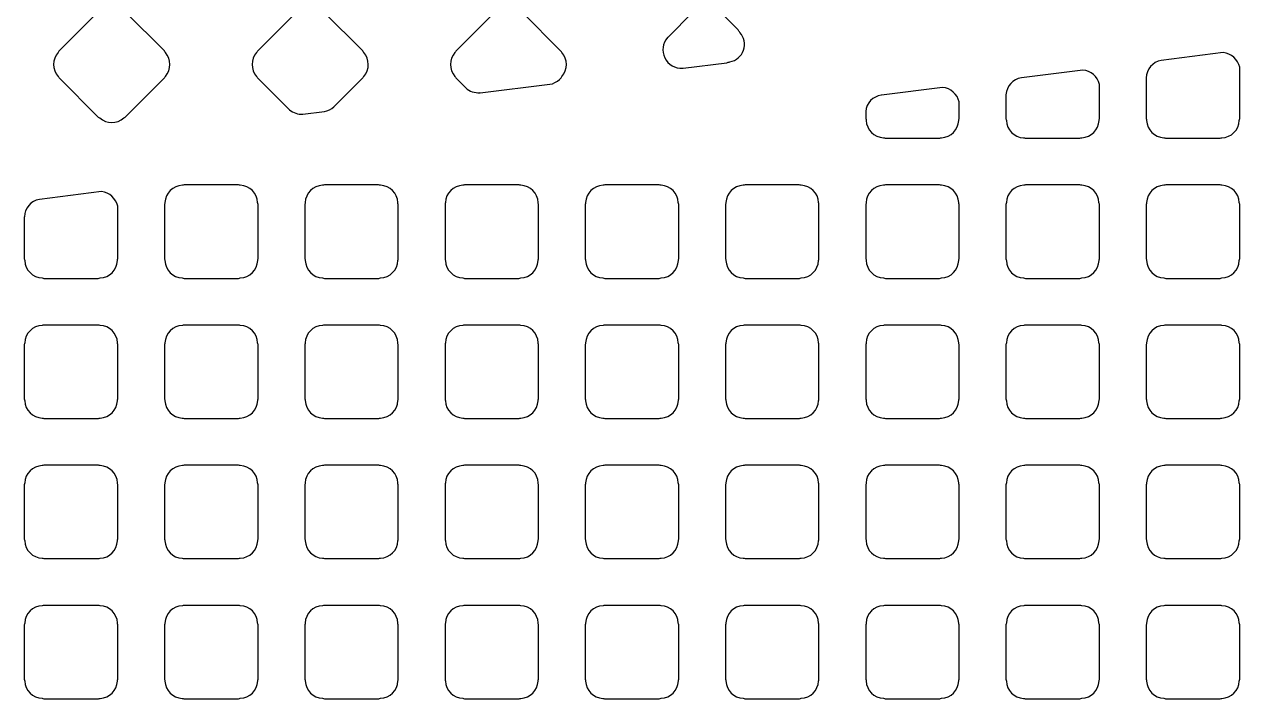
# Model space of a CAD drawing. Extents: x 3811 to 4077, y -444 to -307.
# Drawn here: x 3993.083 to 3994.404, y -382.966 to -382.232 of the extents above; entities that cross this region are included whole.
import ezdxf

# ---------------------------------------------------------------- set-up
doc = ezdxf.new("R2010")
doc.units = 0
doc.layers.add('gbr-dxf', color=7, linetype='Continuous')

msp = doc.modelspace()

# ---------------------------------------------------------------- linework, layer by layer
at = {"layer": 'gbr-dxf', "linetype": 'Continuous'}
for points in [[(3993.1198, -382.2632, 0.379249), (3993.1198, -382.2891, -0.096625), (3993.1208, -382.2908), (3993.1632, -382.3333, -0.107961), (3993.1651, -382.3343, 0.37981), (3993.1911, -382.3343, -0.095956), (3993.1927, -382.3334), (3993.2354, -382.2907, -0.096111), (3993.2363, -382.2891, 0.379451), (3993.2363, -382.2631, -0.100588), (3993.2353, -382.2614), (3993.1928, -382.2189, -0.103923), (3993.191, -382.2179, 0.378939), (3993.1651, -382.2179, -0.096475), (3993.1634, -382.2189), (3993.1207, -382.2616, -0.096195)], [(3993.3355, -382.2891, -0.092348), (3993.3364, -382.2907), (3993.3713, -382.3255, 0.19714), (3993.3857, -382.3301), (3993.4091, -382.3272, 0.14986), (3993.4196, -382.3221), (3993.451, -382.2907, -0.095701), (3993.452, -382.2891, 0.378793), (3993.4519, -382.2632, -0.104473), (3993.4509, -382.2614), (3993.4083, -382.2188, -0.091964), (3993.4067, -382.2178, 0.379778), (3993.3808, -382.2178, -0.096458), (3993.3791, -382.2188), (3993.3365, -382.2615, -0.096627), (3993.3355, -382.2631, 0.379731)], [(3993.5511, -382.2632, 0.378961), (3993.5511, -382.2891, -0.096259), (3993.5521, -382.2907), (3993.5628, -382.3014), (3993.5628, -382.3015, 0.212565), (3993.5782, -382.3068, -0.035187), (3993.5784, -382.3068), (3993.654, -382.2977), (3993.654, -382.2977, 0.151176), (3993.6647, -382.2925), (3993.6664, -382.2908, -0.095935), (3993.6673, -382.2891, 0.379465), (3993.6673, -382.2632, -0.100399), (3993.6663, -382.2615), (3993.6237, -382.2189, -0.088207), (3993.6222, -382.218, 0.379141), (3993.5963, -382.2179, -0.095487), (3993.5947, -382.2189), (3993.5521, -382.2615, -0.095895)], [(3993.7821, -382.2469, 0.667622), (3993.7983, -382.2802, -0.016463), (3993.799, -382.2801), (3993.8464, -382.2744, -0.063891), (3993.8498, -382.2733, 0.583869), (3993.8608, -382.2414, -0.06204), (3993.8588, -382.2386), (3993.8392, -382.219, -0.095916), (3993.8376, -382.218, 0.378978), (3993.8116, -382.218, -0.095487), (3993.81, -382.219), (3993.7823, -382.2467)], [(3994.3022, -382.335, -0.101214), (3994.3027, -382.337, 0.393729), (3994.3216, -382.3558, -0.092282), (3994.3234, -382.3562), (3994.3828, -382.3562, -0.089302), (3994.3845, -382.3559, 0.393729), (3994.4034, -382.337, -0.107228), (3994.4039, -382.3349), (3994.4039, -382.2791, 0.319092), (3994.3861, -382.2633), (3994.3186, -382.2717, 0.350716), (3994.3023, -382.2907, -0.028064), (3994.3022, -382.291)], [(3994.1499, -382.3351, -0.095462), (3994.1503, -382.337, 0.393729), (3994.1691, -382.3559, -0.088868), (3994.1709, -382.3562), (3994.2303, -382.3562, -0.098843), (3994.2322, -382.3558, 0.393729), (3994.2511, -382.3369, -0.088868), (3994.2514, -382.3352), (3994.2514, -382.2978, 0.317493), (3994.2336, -382.2822), (3994.1666, -382.2905, 0.349139), (3994.1499, -382.3091)], [(3993.9975, -382.335, -0.101214), (3993.998, -382.3369, 0.393729), (3994.0168, -382.3558, -0.09841), (3994.0187, -382.3562), (3994.0779, -382.3562, -0.095462), (3994.0798, -382.3558, 0.393729), (3994.0986, -382.3369, -0.095482), (3994.0991, -382.3351), (3994.0991, -382.3169, 0.321795), (3994.0811, -382.3011), (3994.0145, -382.3094), (3994.0143, -382.3094, 0.342289), (3993.9975, -382.3273)], [(3993.083, -382.4874, -0.101214), (3993.0835, -382.4894, 0.393729), (3993.1024, -382.5082, -0.101678), (3993.1043, -382.5087), (3993.1634, -382.5087, -0.098843), (3993.1653, -382.5083, 0.393729), (3993.1842, -382.4894, -0.107228), (3993.1847, -382.4873), (3993.1847, -382.4302, 0.319162), (3993.1669, -382.4144), (3993.0994, -382.4228, 0.351172), (3993.0831, -382.4418, -0.028064), (3993.083, -382.4421)], [(3993.2355, -382.4877, -0.089302), (3993.2359, -382.4894, 0.393729), (3993.2547, -382.5083, -0.09841), (3993.2566, -382.5087), (3993.3157, -382.5087, -0.10699), (3993.3178, -382.5082, 0.393729), (3993.3367, -382.4893, -0.095482), (3993.3371, -382.4875), (3993.3371, -382.4283, -0.098843), (3993.3366, -382.4264, 0.393729), (3993.3178, -382.4075, -0.101678), (3993.3158, -382.407), (3993.2568, -382.407, -0.104567), (3993.2548, -382.4075, 0.393729), (3993.2359, -382.4264, -0.092282), (3993.2355, -382.4282)], [(3993.3879, -382.4874, -0.101214), (3993.3884, -382.4893, 0.393729), (3993.4072, -382.5082, -0.107228), (3993.4093, -382.5087), (3993.4682, -382.5087, -0.104567), (3993.4702, -382.5082, 0.393729), (3993.489, -382.4893, -0.095482), (3993.4895, -382.4875), (3993.4895, -382.4283, -0.098843), (3993.489, -382.4264, 0.393729), (3993.4701, -382.4075, -0.104195), (3993.4681, -382.407), (3993.4092, -382.407, -0.10699), (3993.4071, -382.4075, 0.393729), (3993.3883, -382.4264, -0.092282), (3993.3879, -382.4282)], [(3993.5403, -382.4875, -0.098843), (3993.5407, -382.4894, 0.393729), (3993.5596, -382.5082, -0.101678), (3993.5615, -382.5087), (3993.6206, -382.5087, -0.098843), (3993.6225, -382.5083, 0.393729), (3993.6414, -382.4894, -0.09841), (3993.6418, -382.4875), (3993.6418, -382.4281, -0.089302), (3993.6415, -382.4263, 0.393729), (3993.6226, -382.4075, -0.09841), (3993.6207, -382.407), (3993.5615, -382.407, -0.101214), (3993.5596, -382.4075, 0.393729), (3993.5407, -382.4264, -0.101678), (3993.5403, -382.4283)], [(3993.6926, -382.4875, -0.098843), (3993.6931, -382.4894, 0.393729), (3993.7119, -382.5083, -0.09841), (3993.7138, -382.5087), (3993.7729, -382.5087, -0.10699), (3993.775, -382.5082, 0.393729), (3993.7939, -382.4893, -0.09841), (3993.7943, -382.4874), (3993.7943, -382.4283, -0.101214), (3993.7938, -382.4264, 0.393729), (3993.775, -382.4075, -0.101678), (3993.773, -382.407), (3993.714, -382.407, -0.104567), (3993.712, -382.4075, 0.393729), (3993.6931, -382.4264, -0.101678), (3993.6926, -382.4283)], [(3993.8451, -382.4875, -0.095462), (3993.8455, -382.4893, 0.393729), (3993.8644, -382.5082, -0.104195), (3993.8664, -382.5087), (3993.9254, -382.5087, -0.101214), (3993.9273, -382.5082, 0.393729), (3993.9462, -382.4894, -0.101678), (3993.9467, -382.4874), (3993.9467, -382.4284, -0.104567), (3993.9462, -382.4264, 0.393729), (3993.9273, -382.4075, -0.107228), (3993.9253, -382.407), (3993.8663, -382.407, -0.098843), (3993.8644, -382.4075, 0.393729), (3993.8456, -382.4263, -0.09841), (3993.8451, -382.4282)], [(3993.9975, -382.4874, -0.101214), (3993.998, -382.4893, 0.393729), (3994.0168, -382.5082, -0.107228), (3994.0189, -382.5087), (3994.0778, -382.5087, -0.104567), (3994.0798, -382.5082, 0.393729), (3994.0986, -382.4893, -0.095482), (3994.0991, -382.4875), (3994.0991, -382.4283, -0.098843), (3994.0986, -382.4264, 0.393729), (3994.0797, -382.4075, -0.104195), (3994.0777, -382.407), (3994.0188, -382.407, -0.10699), (3994.0167, -382.4075, 0.393729), (3993.9979, -382.4264, -0.092282), (3993.9975, -382.4282)], [(3994.1499, -382.4875, -0.095462), (3994.1503, -382.4894, 0.393729), (3994.1691, -382.5083, -0.09841), (3994.171, -382.5087), (3994.2301, -382.5087, -0.10699), (3994.2322, -382.5082, 0.393729), (3994.2511, -382.4893, -0.088868), (3994.2514, -382.4876), (3994.2514, -382.4282, -0.092621), (3994.251, -382.4264, 0.393729), (3994.2322, -382.4075, -0.101678), (3994.2302, -382.407), (3994.1712, -382.407, -0.104567), (3994.1692, -382.4075, 0.393729), (3994.1503, -382.4264, -0.09841), (3994.1499, -382.4283)], [(3994.3022, -382.4874, -0.101214), (3994.3027, -382.4894, 0.393729), (3994.3216, -382.5082, -0.101678), (3994.3235, -382.5087), (3994.3826, -382.5087, -0.098843), (3994.3845, -382.5083, 0.393729), (3994.4034, -382.4894, -0.107228), (3994.4039, -382.4873), (3994.4039, -382.4282, -0.098843), (3994.4035, -382.4263, 0.393729), (3994.3846, -382.4075, -0.09841), (3994.3827, -382.407), (3994.3235, -382.407, -0.101214), (3994.3216, -382.4075, 0.393729), (3994.3027, -382.4264, -0.104195), (3994.3022, -382.4284)], [(3993.083, -382.6398, -0.101214), (3993.0835, -382.6418, 0.393729), (3993.1024, -382.6606, -0.09841), (3993.1043, -382.6611), (3993.1635, -382.6611, -0.095462), (3993.1653, -382.6607, 0.393729), (3993.1842, -382.6418, -0.107228), (3993.1847, -382.6397), (3993.1847, -382.5806, -0.098843), (3993.1843, -382.5787, 0.393729), (3993.1654, -382.5599, -0.088868), (3993.1637, -382.5595), (3993.1042, -382.5595, -0.092621), (3993.1024, -382.5599, 0.393729), (3993.0835, -382.5788, -0.104195), (3993.083, -382.5808)], [(3993.2355, -382.6401, -0.089302), (3993.2359, -382.6418, 0.393729), (3993.2547, -382.6607, -0.095482), (3993.2566, -382.6611), (3993.3158, -382.6611, -0.104567), (3993.3178, -382.6606, 0.393729), (3993.3367, -382.6417, -0.095482), (3993.3371, -382.6399), (3993.3371, -382.5807, -0.098843), (3993.3366, -382.5788, 0.393729), (3993.3178, -382.5599, -0.092282), (3993.316, -382.5595), (3993.2566, -382.5595, -0.095462), (3993.2548, -382.5599, 0.393729), (3993.2359, -382.5788, -0.092282), (3993.2355, -382.5806)], [(3993.3879, -382.6398, -0.101214), (3993.3884, -382.6417, 0.393729), (3993.4072, -382.6606, -0.104195), (3993.4092, -382.6611), (3993.4682, -382.6611, -0.101214), (3993.4702, -382.6606, 0.393729), (3993.489, -382.6417, -0.095482), (3993.4895, -382.6399), (3993.4895, -382.5807, -0.098843), (3993.489, -382.5788, 0.393729), (3993.4701, -382.5599, -0.095482), (3993.4683, -382.5595), (3993.409, -382.5595, -0.098843), (3993.4071, -382.5599, 0.393729), (3993.3883, -382.5788, -0.092282), (3993.3879, -382.5806)], [(3993.5403, -382.6399, -0.098843), (3993.5407, -382.6418, 0.393729), (3993.5596, -382.6606, -0.09841), (3993.5615, -382.6611), (3993.6207, -382.6611, -0.095462), (3993.6225, -382.6607, 0.393729), (3993.6414, -382.6418, -0.09841), (3993.6418, -382.6399), (3993.6418, -382.5805, -0.089302), (3993.6415, -382.5787, 0.393729), (3993.6226, -382.5599, -0.088868), (3993.6209, -382.5595), (3993.5614, -382.5595, -0.092621), (3993.5596, -382.5599, 0.393729), (3993.5407, -382.5788, -0.101678), (3993.5403, -382.5807)], [(3993.6926, -382.6399, -0.098843), (3993.6931, -382.6418, 0.393729), (3993.7119, -382.6607, -0.095482), (3993.7138, -382.6611), (3993.773, -382.6611, -0.104567), (3993.775, -382.6606, 0.393729), (3993.7939, -382.6417, -0.09841), (3993.7943, -382.6398), (3993.7943, -382.5807, -0.101214), (3993.7938, -382.5788, 0.393729), (3993.775, -382.5599, -0.092282), (3993.7732, -382.5595), (3993.7138, -382.5595, -0.095462), (3993.712, -382.5599, 0.393729), (3993.6931, -382.5788, -0.101678), (3993.6926, -382.5807)], [(3993.8451, -382.6399, -0.095462), (3993.8455, -382.6417, 0.393729), (3993.8644, -382.6606, -0.101678), (3993.8663, -382.6611), (3993.9254, -382.6611, -0.098843), (3993.9273, -382.6606, 0.393729), (3993.9462, -382.6418, -0.101678), (3993.9467, -382.6398), (3993.9467, -382.5808, -0.104567), (3993.9462, -382.5788, 0.393729), (3993.9273, -382.5599, -0.09841), (3993.9254, -382.5595), (3993.8661, -382.5595, -0.089302), (3993.8644, -382.5599, 0.393729), (3993.8456, -382.5787, -0.09841), (3993.8451, -382.5806)], [(3993.9975, -382.6398, -0.101214), (3993.998, -382.6417, 0.393729), (3994.0168, -382.6606, -0.104195), (3994.0188, -382.6611), (3994.0778, -382.6611, -0.101214), (3994.0798, -382.6606, 0.393729), (3994.0986, -382.6417, -0.095482), (3994.0991, -382.6399), (3994.0991, -382.5807, -0.098843), (3994.0986, -382.5788, 0.393729), (3994.0797, -382.5599, -0.095482), (3994.0779, -382.5595), (3994.0186, -382.5595, -0.098843), (3994.0167, -382.5599, 0.393729), (3993.9979, -382.5788, -0.092282), (3993.9975, -382.5806)], [(3994.1499, -382.6399, -0.095462), (3994.1503, -382.6418, 0.393729), (3994.1691, -382.6607, -0.095482), (3994.171, -382.6611), (3994.2302, -382.6611, -0.104567), (3994.2322, -382.6606, 0.393729), (3994.2511, -382.6417, -0.088868), (3994.2514, -382.64), (3994.2514, -382.5806, -0.092621), (3994.251, -382.5788, 0.393729), (3994.2322, -382.5599, -0.092282), (3994.2304, -382.5595), (3994.171, -382.5595, -0.095462), (3994.1692, -382.5599, 0.393729), (3994.1503, -382.5788, -0.09841), (3994.1499, -382.5807)], [(3994.3022, -382.6398, -0.101214), (3994.3027, -382.6418, 0.393729), (3994.3216, -382.6606, -0.09841), (3994.3235, -382.6611), (3994.3827, -382.6611, -0.095462), (3994.3845, -382.6607, 0.393729), (3994.4034, -382.6418, -0.107228), (3994.4039, -382.6397), (3994.4039, -382.5806, -0.098843), (3994.4035, -382.5787, 0.393729), (3994.3846, -382.5599, -0.088868), (3994.3829, -382.5595), (3994.3234, -382.5595, -0.092621), (3994.3216, -382.5599, 0.393729), (3994.3027, -382.5788, -0.104195), (3994.3022, -382.5808)], [(3993.083, -382.7922, -0.101214), (3993.0835, -382.7942, 0.393729), (3993.1024, -382.813, -0.095482), (3993.1042, -382.8135), (3993.1635, -382.8135, -0.092621), (3993.1653, -382.8131, 0.393729), (3993.1842, -382.7942, -0.107228), (3993.1847, -382.7921), (3993.1847, -382.733, -0.098843), (3993.1843, -382.7311, 0.393729), (3993.1654, -382.7123, -0.092282), (3993.1636, -382.7119), (3993.1042, -382.7119, -0.095462), (3993.1024, -382.7123, 0.393729), (3993.0835, -382.7312, -0.104195), (3993.083, -382.7332)], [(3993.2355, -382.7925, -0.089302), (3993.2359, -382.7942, 0.393729), (3993.2547, -382.8131, -0.092282), (3993.2565, -382.8135), (3993.3158, -382.8135, -0.101214), (3993.3178, -382.813, 0.393729), (3993.3367, -382.7941, -0.095482), (3993.3371, -382.7923), (3993.3371, -382.7331, -0.098843), (3993.3366, -382.7312, 0.393729), (3993.3178, -382.7123, -0.095482), (3993.3159, -382.7119), (3993.2567, -382.7119, -0.098843), (3993.2548, -382.7123, 0.393729), (3993.2359, -382.7312, -0.092282), (3993.2355, -382.733)], [(3993.3879, -382.7922, -0.101214), (3993.3884, -382.7941, 0.393729), (3993.4072, -382.813, -0.101678), (3993.4092, -382.8135), (3993.4683, -382.8135, -0.098843), (3993.4702, -382.813, 0.393729), (3993.489, -382.7941, -0.095482), (3993.4895, -382.7923), (3993.4895, -382.7331, -0.098843), (3993.489, -382.7312, 0.393729), (3993.4701, -382.7123, -0.09841), (3993.4682, -382.7119), (3993.4091, -382.7119, -0.101214), (3993.4071, -382.7123, 0.393729), (3993.3883, -382.7312, -0.092282), (3993.3879, -382.733)], [(3993.5403, -382.7923, -0.098843), (3993.5407, -382.7942, 0.393729), (3993.5596, -382.813, -0.095482), (3993.5614, -382.8135), (3993.6207, -382.8135, -0.092621), (3993.6225, -382.8131, 0.393729), (3993.6414, -382.7942, -0.09841), (3993.6418, -382.7923), (3993.6418, -382.7329, -0.089302), (3993.6415, -382.7311, 0.393729), (3993.6226, -382.7123, -0.092282), (3993.6208, -382.7119), (3993.5614, -382.7119, -0.095462), (3993.5596, -382.7123, 0.393729), (3993.5407, -382.7312, -0.101678), (3993.5403, -382.7331)], [(3993.6926, -382.7923, -0.098843), (3993.6931, -382.7942, 0.393729), (3993.7119, -382.8131, -0.092282), (3993.7137, -382.8135), (3993.773, -382.8135, -0.101214), (3993.775, -382.813, 0.393729), (3993.7939, -382.7941, -0.09841), (3993.7943, -382.7922), (3993.7943, -382.7331, -0.101214), (3993.7938, -382.7312, 0.393729), (3993.775, -382.7123, -0.095482), (3993.7731, -382.7119), (3993.7139, -382.7119, -0.098843), (3993.712, -382.7123, 0.393729), (3993.6931, -382.7312, -0.101678), (3993.6926, -382.7331)], [(3993.8451, -382.7923, -0.095462), (3993.8455, -382.7941, 0.393729), (3993.8644, -382.813, -0.09841), (3993.8663, -382.8135), (3993.9255, -382.8135, -0.095462), (3993.9273, -382.813, 0.393729), (3993.9462, -382.7942, -0.101678), (3993.9467, -382.7922), (3993.9467, -382.7332, -0.104567), (3993.9462, -382.7312, 0.393729), (3993.9273, -382.7123, -0.101678), (3993.9254, -382.7119), (3993.8662, -382.7119, -0.092621), (3993.8644, -382.7123, 0.393729), (3993.8456, -382.7311, -0.09841), (3993.8451, -382.733)], [(3993.9975, -382.7922, -0.101214), (3993.998, -382.7941, 0.393729), (3994.0168, -382.813, -0.101678), (3994.0188, -382.8135), (3994.0779, -382.8135, -0.098843), (3994.0798, -382.813, 0.393729), (3994.0986, -382.7941, -0.095482), (3994.0991, -382.7923), (3994.0991, -382.7331, -0.098843), (3994.0986, -382.7312, 0.393729), (3994.0797, -382.7123, -0.09841), (3994.0778, -382.7119), (3994.0187, -382.7119, -0.101214), (3994.0167, -382.7123, 0.393729), (3993.9979, -382.7312, -0.092282), (3993.9975, -382.733)], [(3994.1499, -382.7923, -0.095462), (3994.1503, -382.7942, 0.393729), (3994.1691, -382.8131, -0.092282), (3994.1709, -382.8135), (3994.2302, -382.8135, -0.101214), (3994.2322, -382.813, 0.393729), (3994.2511, -382.7941, -0.088868), (3994.2514, -382.7924), (3994.2514, -382.733, -0.092621), (3994.251, -382.7312, 0.393729), (3994.2322, -382.7123, -0.095482), (3994.2303, -382.7119), (3994.1711, -382.7119, -0.098843), (3994.1692, -382.7123, 0.393729), (3994.1503, -382.7312, -0.09841), (3994.1499, -382.7331)], [(3994.3022, -382.7922, -0.101214), (3994.3027, -382.7942, 0.393729), (3994.3216, -382.813, -0.095482), (3994.3234, -382.8135), (3994.3827, -382.8135, -0.092621), (3994.3845, -382.8131, 0.393729), (3994.4034, -382.7942, -0.107228), (3994.4039, -382.7921), (3994.4039, -382.733, -0.098843), (3994.4035, -382.7311, 0.393729), (3994.3846, -382.7123, -0.092282), (3994.3828, -382.7119), (3994.3234, -382.7119, -0.095462), (3994.3216, -382.7123, 0.393729), (3994.3027, -382.7312, -0.104195), (3994.3022, -382.7332)], [(3993.083, -382.9446, -0.101214), (3993.0835, -382.9466, 0.393729), (3993.1024, -382.9654, -0.092282), (3993.1042, -382.9658), (3993.1636, -382.9658, -0.089302), (3993.1653, -382.9655, 0.393729), (3993.1842, -382.9466, -0.107228), (3993.1847, -382.9445), (3993.1847, -382.8854, -0.098843), (3993.1843, -382.8835, 0.393729), (3993.1654, -382.8647, -0.095482), (3993.1635, -382.8643), (3993.1043, -382.8643, -0.098843), (3993.1024, -382.8647, 0.393729), (3993.0835, -382.8836, -0.104195), (3993.083, -382.8856)], [(3993.2355, -382.9449, -0.089302), (3993.2359, -382.9466, 0.393729), (3993.2547, -382.9655, -0.088868), (3993.2565, -382.9658), (3993.3159, -382.9658, -0.098843), (3993.3178, -382.9654, 0.393729), (3993.3367, -382.9465, -0.095482), (3993.3371, -382.9447), (3993.3371, -382.8855, -0.098843), (3993.3366, -382.8836, 0.393729), (3993.3178, -382.8647, -0.09841), (3993.3159, -382.8643), (3993.2567, -382.8643, -0.101214), (3993.2548, -382.8647, 0.393729), (3993.2359, -382.8836, -0.092282), (3993.2355, -382.8854)], [(3993.3879, -382.9446, -0.101214), (3993.3884, -382.9465, 0.393729), (3993.4072, -382.9654, -0.09841), (3993.4091, -382.9658), (3993.4683, -382.9658, -0.095462), (3993.4702, -382.9654, 0.393729), (3993.489, -382.9465, -0.095482), (3993.4895, -382.9447), (3993.4895, -382.8855, -0.098843), (3993.489, -382.8836, 0.393729), (3993.4701, -382.8647, -0.101678), (3993.4682, -382.8643), (3993.4092, -382.8643, -0.104567), (3993.4071, -382.8647, 0.393729), (3993.3883, -382.8836, -0.092282), (3993.3879, -382.8854)], [(3993.5403, -382.9447, -0.098843), (3993.5407, -382.9466, 0.393729), (3993.5596, -382.9654, -0.092282), (3993.5614, -382.9658), (3993.6208, -382.9658, -0.089302), (3993.6225, -382.9655, 0.393729), (3993.6414, -382.9466, -0.09841), (3993.6418, -382.9447), (3993.6418, -382.8853, -0.089302), (3993.6415, -382.8835, 0.393729), (3993.6226, -382.8647, -0.095482), (3993.6207, -382.8643), (3993.5615, -382.8643, -0.098843), (3993.5596, -382.8647, 0.393729), (3993.5407, -382.8836, -0.101678), (3993.5403, -382.8855)], [(3993.6926, -382.9447, -0.098843), (3993.6931, -382.9466, 0.393729), (3993.7119, -382.9655, -0.088868), (3993.7137, -382.9658), (3993.7731, -382.9658, -0.098843), (3993.775, -382.9654, 0.393729), (3993.7939, -382.9465, -0.09841), (3993.7943, -382.9446), (3993.7943, -382.8855, -0.101214), (3993.7938, -382.8836, 0.393729), (3993.775, -382.8647, -0.09841), (3993.7731, -382.8643), (3993.7139, -382.8643, -0.101214), (3993.712, -382.8647, 0.393729), (3993.6931, -382.8836, -0.101678), (3993.6926, -382.8855)], [(3993.8451, -382.9447, -0.095462), (3993.8455, -382.9465, 0.393729), (3993.8644, -382.9654, -0.095482), (3993.8662, -382.9658), (3993.9256, -382.9658, -0.092621), (3993.9273, -382.9654, 0.393729), (3993.9462, -382.9466, -0.101678), (3993.9467, -382.9446), (3993.9467, -382.8856, -0.104567), (3993.9462, -382.8836, 0.393729), (3993.9273, -382.8647, -0.104195), (3993.9253, -382.8643), (3993.8663, -382.8643, -0.095462), (3993.8644, -382.8647, 0.393729), (3993.8456, -382.8835, -0.09841), (3993.8451, -382.8854)], [(3993.9975, -382.9446, -0.101214), (3993.998, -382.9465, 0.393729), (3994.0168, -382.9654, -0.09841), (3994.0187, -382.9658), (3994.0779, -382.9658, -0.095462), (3994.0798, -382.9654, 0.393729), (3994.0986, -382.9465, -0.095482), (3994.0991, -382.9447), (3994.0991, -382.8855, -0.098843), (3994.0986, -382.8836, 0.393729), (3994.0797, -382.8647, -0.101678), (3994.0778, -382.8643), (3994.0188, -382.8643, -0.104567), (3994.0167, -382.8647, 0.393729), (3993.9979, -382.8836, -0.092282), (3993.9975, -382.8854)], [(3994.1499, -382.9447, -0.095462), (3994.1503, -382.9466, 0.393729), (3994.1691, -382.9655, -0.088868), (3994.1709, -382.9658), (3994.2303, -382.9658, -0.098843), (3994.2322, -382.9654, 0.393729), (3994.2511, -382.9465, -0.088868), (3994.2514, -382.9448), (3994.2514, -382.8854, -0.092621), (3994.251, -382.8836, 0.393729), (3994.2322, -382.8647, -0.09841), (3994.2303, -382.8643), (3994.1711, -382.8643, -0.101214), (3994.1692, -382.8647, 0.393729), (3994.1503, -382.8836, -0.09841), (3994.1499, -382.8855)], [(3994.3022, -382.9446, -0.101214), (3994.3027, -382.9466, 0.393729), (3994.3216, -382.9654, -0.092282), (3994.3234, -382.9658), (3994.3828, -382.9658, -0.089302), (3994.3845, -382.9655, 0.393729), (3994.4034, -382.9466, -0.107228), (3994.4039, -382.9445), (3994.4039, -382.8854, -0.098843), (3994.4035, -382.8835, 0.393729), (3994.3846, -382.8647, -0.095482), (3994.3827, -382.8643), (3994.3235, -382.8643, -0.098843), (3994.3216, -382.8647, 0.393729), (3994.3027, -382.8836, -0.104195), (3994.3022, -382.8856)]]:
    msp.add_lwpolyline(points, format="xyb", close=True, dxfattribs=at)

doc.saveas('drawing.dxf')
